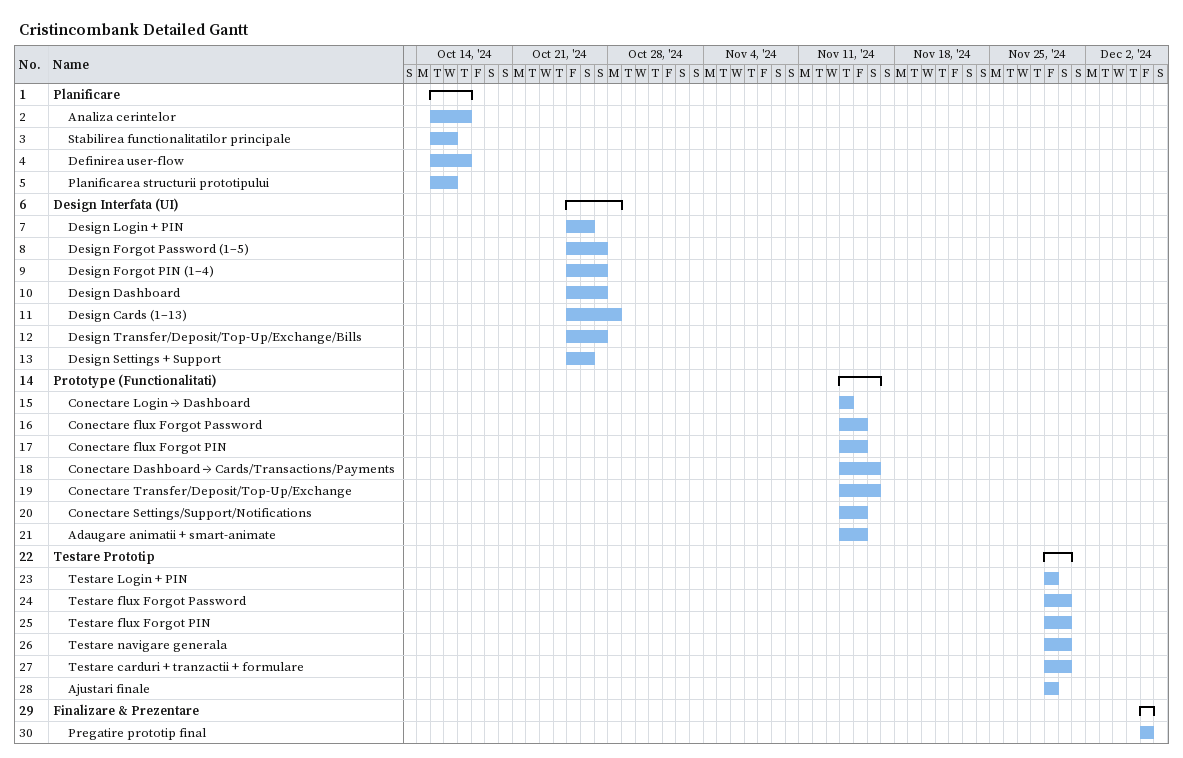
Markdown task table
Cristincombank Detailed Gantt

| ID | Level | Task | Start | Finish |
|---|---|---|---|---|
| 1 | 1 | **Planificare** | 2024-10-15 | 2024-10-17 |
| 2 | 2 | Analiza cerintelor | 2024-10-15 | 2024-10-17 |
| 3 | 2 | Stabilirea functionalitatilor principale | 2024-10-15 | 2024-10-16 |
| 4 | 2 | Definirea user-flow | 2024-10-15 | 2024-10-17 |
| 5 | 2 | Planificarea structurii prototipului | 2024-10-15 | 2024-10-16 |
| 6 | 1 | **Design Interfata (UI)** | 2024-10-25 | 2024-10-28 |
| 7 | 2 | Design Login + PIN | 2024-10-25 | 2024-10-26 |
| 8 | 2 | Design Forgot Password (1–5) | 2024-10-25 | 2024-10-27 |
| 9 | 2 | Design Forgot PIN (1–4) | 2024-10-25 | 2024-10-27 |
| 10 | 2 | Design Dashboard | 2024-10-25 | 2024-10-27 |
| 11 | 2 | Design Cards (1–13) | 2024-10-25 | 2024-10-28 |
| 12 | 2 | Design Transfer/Deposit/Top-Up/Exchange/Bills | 2024-10-25 | 2024-10-27 |
| 13 | 2 | Design Settings + Support | 2024-10-25 | 2024-10-26 |
| 14 | 1 | **Prototype (Functionalitati)** | 2024-11-14 | 2024-11-16 |
| 15 | 2 | Conectare Login → Dashboard | 2024-11-14 | 2024-11-14 |
| 16 | 2 | Conectare flux Forgot Password | 2024-11-14 | 2024-11-15 |
| 17 | 2 | Conectare flux Forgot PIN | 2024-11-14 | 2024-11-15 |
| 18 | 2 | Conectare Dashboard → Cards/Transactions/Payments | 2024-11-14 | 2024-11-16 |
| 19 | 2 | Conectare Transfer/Deposit/Top-Up/Exchange | 2024-11-14 | 2024-11-16 |
| 20 | 2 | Conectare Settings/Support/Notifications | 2024-11-14 | 2024-11-15 |
| 21 | 2 | Adaugare animatii + smart-animate | 2024-11-14 | 2024-11-15 |
| 22 | 1 | **Testare Prototip** | 2024-11-29 | 2024-11-30 |
| 23 | 2 | Testare Login + PIN | 2024-11-29 | 2024-11-29 |
| 24 | 2 | Testare flux Forgot Password | 2024-11-29 | 2024-11-30 |
| 25 | 2 | Testare flux Forgot PIN | 2024-11-29 | 2024-11-30 |
| 26 | 2 | Testare navigare generala | 2024-11-29 | 2024-11-30 |
| 27 | 2 | Testare carduri + tranzactii + formulare | 2024-11-29 | 2024-11-30 |
| 28 | 2 | Ajustari finale | 2024-11-29 | 2024-11-29 |
| 29 | 1 | **Finalizare & Prezentare** | 2024-12-06 | 2024-12-06 |
| 30 | 2 | Pregatire prototip final | 2024-12-06 | 2024-12-06 |
